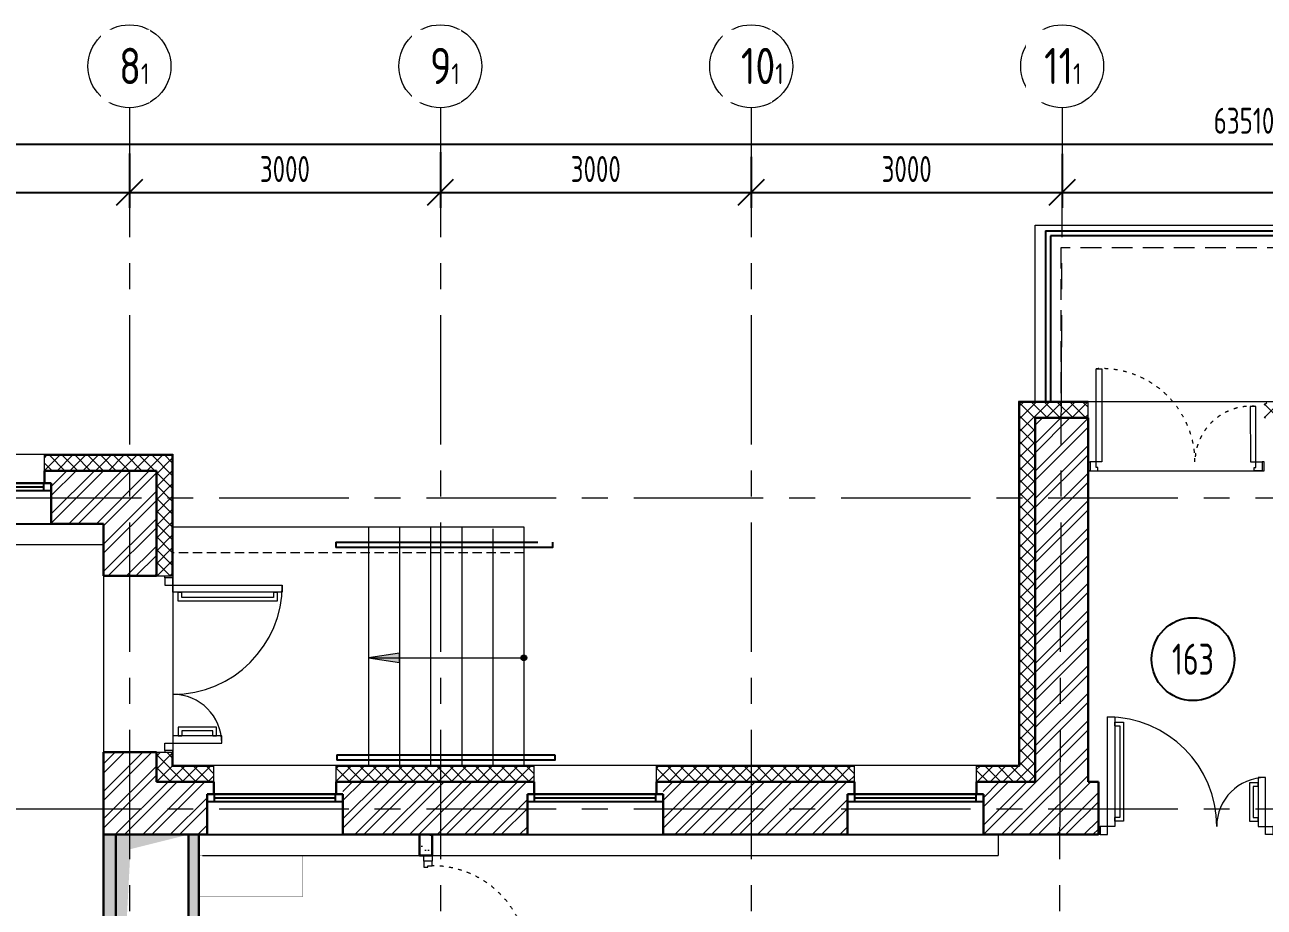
# Model space of a CAD drawing. Header units: millimetres. Extents: x -13407 to 8063098, y -2635 to 109271.
# Drawn here: x 13560 to 25520, y 71445 to 79957 of the extents above; entities that cross this region are included whole.
import ezdxf
from ezdxf.enums import TextEntityAlignment as Align

# ---------------------------------------------------------------- set-up
doc = ezdxf.new("R2010")
doc.units = ezdxf.units.MM
for name, pattern in [('ACAD_ISO03W100', [30, 12, -18]), ('ADSK_Скрыто', [6, 3, -3]), ('ADSK_Штрих_ш3 п1_5', [4.5, 3, -1.5]), ('ADSK_Штриховая_ш2 п1', [3, 2, -1]), ('CENTER', [2, 1.25, -0.25, 0.25, -0.25])]:
    doc.linetypes.add(name, pattern=pattern)
doc.layers.get('Defpoints').update_dxf_attribs({"color": 6})
for name, color, linetype, lineweight in [('АР_Двери', 5, 'Continuous', 18), ('АР_Лестницы', 250, 'Continuous', 15), ('АР_Лестницы ограждение', 94, 'Continuous', 25), ('АР_Маркер экспликации', 239, 'Continuous', 13), ('АР_Навесной фасад', 5, 'Continuous', 5), ('АР_Номер помещения', 1, 'Continuous', 25), ('АР_Оси', 193, 'Continuous', 9), ('АР_Оси размеры', 164, 'Continuous', 9), ('АР_Перегородки газоблок', 165, 'Continuous', 30), ('АР_Перегородки газоблок_Штрих', 165, 'Continuous', 5), ('АР_Подоконники', 163, 'Continuous', 9), ('АР_Помещения_площадь', 19, 'Continuous', 9), ('АР_Сущ Несущая стена', 202, 'Continuous', 30), ('АР_тонкая линия', 250, 'Continuous', 0), ('АР_Утеплитель', 250, 'Continuous', 9), ('АР_Штриховка кирпич', 250, 'Continuous', 9), ('Спринклеры', 7, 'Continuous', 18), ('ТХ_мебель передв', 250, 'Continuous', 13)]:
    doc.layers.add(name, color=color, linetype=linetype, lineweight=lineweight)
doc.layers.add('АР_новое окно', color=160, linetype='Continuous')
doc.layers.get('АР_Маркер экспликации').off()
doc.styles.add('ISOCPEUR', font='isocpeur.ttf', dxfattribs={"width": 0.7})
doc.styles.get("Standard").update_dxf_attribs({"font": 'arial.ttf'})
doc.styles.add('ГОСТ 2.304', font='isocpeur.ttf', dxfattribs={"width": 0.7})
doc.dimstyles.new('СПДС', dxfattribs={"dimscale": 100, "dimtxt": 2.5, "dimasz": 2.5, "dimexe": 1.5, "dimexo": 0, "dimgap": 1, "dimtad": 1, "dimdec": 0, "dimrnd": 1, "dimtxsty": 'ГОСТ 2.304', "dimblk": 'OBLIQUE', "dimcen": 2.5, "dimdle": 1.5, "dimadec": 0, "dimazin": 2, "dimtfac": 0.75, "dimtdec": 0, "dimtmove": 1, "dimatfit": 3, "dimfxl": 1, "dimtolj": 1, "dimarcsym": 1})
pattern_1 = [(50, (211803.85, -55205.68), (215.17805, -18.82564), [22.5, -247.5]), (355, (211803.85, -55205.68), (-41.6254, 225.65764), [18, -198]), (100.45144, (211821.79, -55207.25), (173.55265, 206.832), [19.12206, -210.34263]), (46.1842, (211803.85, -55145.68), (320.1724, -49.65578), [33.75, -371.25]), (96.63564, (211830.53, -55149.82), (280.3986, 292.2356), [28.6831, -315.51413]), (351.18416, (211803.85, -55145.68), (280.3986, 292.2356), [27, -297]), (21, (211833.85, -55160.68), (179.07212, -120.78567), [22.5, -247.5]), (326, (211833.85, -55160.68), (72.9946, 217.54501), [18, -198]), (71.45144, (211848.78, -55170.75), (252.06671, 96.75935), [19.12206, -210.34263]), (37.5, (211803.85, -55205.68), (3.647957, 99.868156), [0, -195.6, 0, -201, 0, -198.75]), (7.5, (211803.85, -55205.68), (78.92086, 118.323514), [0, -114.6, 0, -191.1, 0, -75.75]), (327.5, (211736.95, -55205.68), (160.14673, -6.766462), [0, -75, 0, -234, 0, -310.5]), (317.5, (211706.95, -55205.68), (174.95585, 30.031495), [0, -97.5, 0, -155.4, 0, -220.5])]
pattern_2 = [(45, (-983959.71, 109221.18), (-132.58252, 132.58252), []), (45, (-983871.32, 109221.18), (-132.58252, 132.58252), [])]

# ---------------------------------------------------------------- blocks, each defined once
blk = doc.blocks.new('_Oblique')
at = {"color": 253, "linetype": 'ByBlock', "lineweight": -2}
blk.add_line((-0.5, -0.5), (0.5, 0.5), dxfattribs=at)
blk = doc.blocks.new('*D482')
at = {"layer": 'Defpoints', "color": 0, "ltscale": 100, "transparency": 16777216}
for p in [(11570, 78723), (14570, 78717), (14570, 78341)]:
    blk.add_point(p, dxfattribs=at)
at = {"layer": 'АР_Оси размеры', "color": 253, "lineweight": -2, "ltscale": 100, "transparency": 16777216}
for p, q in [((11570, 78723), (11570, 78191)), ((14570, 78717), (14570, 78191)), ((11420, 78341), (14720, 78341))]:
    blk.add_line(p, q, dxfattribs=at)
at = {"layer": 'АР_Оси размеры', "color": 253, "lineweight": -2, "ltscale": 100, "transparency": 16777216, "xscale": 250, "yscale": 250, "zscale": 250, "rotation": 180}
blk.add_blockref('_Oblique', (11570, 78341), dxfattribs=at)
at = {"layer": 'АР_Оси размеры', "color": 253, "lineweight": -2, "ltscale": 100, "transparency": 16777216, "xscale": 250, "yscale": 250, "zscale": 250}
blk.add_blockref('_Oblique', (14570, 78341), dxfattribs=at)
at = {"layer": 'АР_Оси размеры', "color": 253, "ltscale": 100, "transparency": 16777216, "insert": (13070, 78566), "char_height": 250, "attachment_point": 5, "style": 'ГОСТ 2.304'}
blk.add_mtext('\\A1;3000', dxfattribs=at)
blk = doc.blocks.new('*D483')
at = {"layer": 'Defpoints', "color": 0, "ltscale": 100, "transparency": 16777216}
for p in [(14570, 78717), (17570, 78729), (17570, 78341)]:
    blk.add_point(p, dxfattribs=at)
at = {"layer": 'АР_Оси размеры', "color": 253, "lineweight": -2, "ltscale": 100, "transparency": 16777216}
for p, q in [((14570, 78717), (14570, 78191)), ((17570, 78729), (17570, 78191)), ((14420, 78341), (17720, 78341))]:
    blk.add_line(p, q, dxfattribs=at)
at = {"layer": 'АР_Оси размеры', "color": 253, "lineweight": -2, "ltscale": 100, "transparency": 16777216, "xscale": 250, "yscale": 250, "zscale": 250, "rotation": 180}
blk.add_blockref('_Oblique', (14570, 78341), dxfattribs=at)
at = {"layer": 'АР_Оси размеры', "color": 253, "lineweight": -2, "ltscale": 100, "transparency": 16777216, "xscale": 250, "yscale": 250, "zscale": 250}
blk.add_blockref('_Oblique', (17570, 78341), dxfattribs=at)
at = {"layer": 'АР_Оси размеры', "color": 253, "ltscale": 100, "transparency": 16777216, "insert": (16070, 78566), "char_height": 250, "attachment_point": 5, "style": 'ГОСТ 2.304'}
blk.add_mtext('\\A1;3000', dxfattribs=at)
blk = doc.blocks.new('*D484')
at = {"layer": 'Defpoints', "color": 0, "ltscale": 100, "transparency": 16777216}
for p in [(17570, 78729), (20570, 78683), (20570, 78341)]:
    blk.add_point(p, dxfattribs=at)
at = {"layer": 'АР_Оси размеры', "color": 253, "lineweight": -2, "ltscale": 100, "transparency": 16777216}
for p, q in [((17570, 78729), (17570, 78191)), ((20570, 78683), (20570, 78191)), ((17420, 78341), (20720, 78341))]:
    blk.add_line(p, q, dxfattribs=at)
at = {"layer": 'АР_Оси размеры', "color": 253, "lineweight": -2, "ltscale": 100, "transparency": 16777216, "xscale": 250, "yscale": 250, "zscale": 250, "rotation": 180}
blk.add_blockref('_Oblique', (17570, 78341), dxfattribs=at)
at = {"layer": 'АР_Оси размеры', "color": 253, "lineweight": -2, "ltscale": 100, "transparency": 16777216, "xscale": 250, "yscale": 250, "zscale": 250}
blk.add_blockref('_Oblique', (20570, 78341), dxfattribs=at)
at = {"layer": 'АР_Оси размеры', "color": 253, "ltscale": 100, "transparency": 16777216, "insert": (19070, 78566), "char_height": 250, "attachment_point": 5, "style": 'ГОСТ 2.304'}
blk.add_mtext('\\A1;3000', dxfattribs=at)
blk = doc.blocks.new('*D485')
at = {"layer": 'Defpoints', "color": 0, "ltscale": 100, "transparency": 16777216}
for p in [(20570, 78683), (23570, 78683), (23570, 78341)]:
    blk.add_point(p, dxfattribs=at)
at = {"layer": 'АР_Оси размеры', "color": 253, "lineweight": -2, "ltscale": 100, "transparency": 16777216}
for p, q in [((20570, 78683), (20570, 78191)), ((23570, 78683), (23570, 78191)), ((20420, 78341), (23720, 78341))]:
    blk.add_line(p, q, dxfattribs=at)
at = {"layer": 'АР_Оси размеры', "color": 253, "lineweight": -2, "ltscale": 100, "transparency": 16777216, "xscale": 250, "yscale": 250, "zscale": 250, "rotation": 180}
blk.add_blockref('_Oblique', (20570, 78341), dxfattribs=at)
at = {"layer": 'АР_Оси размеры', "color": 253, "lineweight": -2, "ltscale": 100, "transparency": 16777216, "xscale": 250, "yscale": 250, "zscale": 250}
blk.add_blockref('_Oblique', (23570, 78341), dxfattribs=at)
at = {"layer": 'АР_Оси размеры', "color": 253, "ltscale": 100, "transparency": 16777216, "insert": (22070, 78566), "char_height": 250, "attachment_point": 5, "style": 'ГОСТ 2.304'}
blk.add_mtext('\\A1;3000', dxfattribs=at)
blk = doc.blocks.new('*D486')
at = {"layer": 'Defpoints', "color": 0, "ltscale": 100, "transparency": 16777216}
for p in [(29570, 78833), (23570, 78714), (29570, 78341)]:
    blk.add_point(p, dxfattribs=at)
at = {"layer": 'АР_Оси размеры', "color": 253, "lineweight": -2, "ltscale": 100, "transparency": 16777216}
for p, q in [((29570, 78833), (29570, 78191)), ((23570, 78714), (23570, 78191)), ((23420, 78341), (29720, 78341))]:
    blk.add_line(p, q, dxfattribs=at)
at = {"layer": 'АР_Оси размеры', "color": 253, "lineweight": -2, "ltscale": 100, "transparency": 16777216, "xscale": 250, "yscale": 250, "zscale": 250, "rotation": 180}
blk.add_blockref('_Oblique', (23570, 78341), dxfattribs=at)
at = {"layer": 'АР_Оси размеры', "color": 253, "lineweight": -2, "ltscale": 100, "transparency": 16777216, "xscale": 250, "yscale": 250, "zscale": 250}
blk.add_blockref('_Oblique', (29570, 78341), dxfattribs=at)
at = {"layer": 'АР_Оси размеры', "color": 253, "ltscale": 100, "transparency": 16777216, "insert": (26570, 78566), "char_height": 250, "attachment_point": 5, "style": 'ГОСТ 2.304'}
blk.add_mtext('\\A1;6000', dxfattribs=at)
blk = doc.blocks.new('*U298')
at = {"color": 253}
for points in [[(0, 0), (0, -80), (55, -80), (55, 0), (0, 0)], [(55, -80), (55, 0), (115, 0), (115, -40), (100, -40), (100, -80), (55, -80)], [(1075, -80), (1075, 0), (1015, 0), (1015, -40), (1030, -40), (1030, -80), (1075, -80)], [(1130, 0), (1130, -80), (1075, -80), (1075, 0), (1130, 0)]]:
    blk.add_lwpolyline(points, dxfattribs=at)
blk.add_lwpolyline([(100, -80), (100, -1010), (140, -1010), (140, -80)], close=True, dxfattribs=at)
at = {"color": 253, "linetype": 'ACAD_ISO03W100', "ltscale": 3}
blk.add_arc((100, -80), 930, 270, 0, dxfattribs=at)
blk = doc.blocks.new('*U349')
h = blk.add_hatch(color=253)
h.dxf.hatch_style = 1
edge = h.paths.add_edge_path()
edge.add_arc((0, 0), 27.6, 359.64, 719.64)
h = blk.add_hatch(color=253)
h.dxf.hatch_style = 1
h.paths.add_polyline_path([(1200, -44), (1200, 44), (1500, 0)])
at = {"color": 253}
blk.add_line((1500, 0), (0, 0), dxfattribs=at)
blk.add_lwpolyline([(1200, 44), (1200, -44), (1500, 0), (1200, 44)], dxfattribs=at)
blk.add_circle((0, 0), 27.6, dxfattribs=at)
blk = doc.blocks.new('*U386')
at = {"layer": 'АР_новое окно', "color": 253, "lineweight": 20}
for p, q in [((0, 1310), (-70, 1310)), ((0, 0), (-70, 0))]:
    blk.add_line(p, q, dxfattribs=at)
at = {"layer": 'АР_новое окно', "color": 253}
for p, q in [((-70, 1310), (-70, 0)), ((-70, 0), (-70, 1310)), ((0, 1240), (-70, 1240)), ((-35, 1240), (-35, 70)), ((0, 1310), (0, 0)), ((0, 70), (-70, 70))]:
    blk.add_line(p, q, dxfattribs=at)
blk = doc.blocks.new('*U387')
at = {"layer": 'АР_новое окно', "color": 253, "lineweight": 20}
for p, q in [((0, 1310), (-70, 1310)), ((0, 0), (-70, 0))]:
    blk.add_line(p, q, dxfattribs=at)
at = {"layer": 'АР_новое окно', "color": 253}
for p, q in [((-70, 1310), (-70, 0)), ((-70, 0), (-70, 1310)), ((0, 1240), (-70, 1240)), ((-35, 1240), (-35, 70)), ((0, 1310), (0, 0)), ((0, 70), (-70, 70))]:
    blk.add_line(p, q, dxfattribs=at)
blk = doc.blocks.new('*U388')
at = {"layer": 'АР_новое окно', "color": 253, "lineweight": 20}
for p, q in [((0, 1310), (-70, 1310)), ((0, 0), (-70, 0))]:
    blk.add_line(p, q, dxfattribs=at)
at = {"layer": 'АР_новое окно', "color": 253}
for p, q in [((-70, 1310), (-70, 0)), ((-70, 0), (-70, 1310)), ((0, 1240), (-70, 1240)), ((-35, 1240), (-35, 70)), ((0, 1310), (0, 0)), ((0, 70), (-70, 70))]:
    blk.add_line(p, q, dxfattribs=at)
blk = doc.blocks.new('*U389')
at = {"layer": 'АР_новое окно', "color": 253, "lineweight": 20}
for p, q in [((0, 1310), (-70, 1310)), ((0, 0), (-70, 0))]:
    blk.add_line(p, q, dxfattribs=at)
at = {"layer": 'АР_новое окно', "color": 253}
for p, q in [((-70, 1310), (-70, 0)), ((-70, 0), (-70, 1310)), ((0, 1240), (-70, 1240)), ((-35, 1240), (-35, 70)), ((0, 1310), (0, 0)), ((0, 70), (-70, 70))]:
    blk.add_line(p, q, dxfattribs=at)
blk = doc.blocks.new('*D502')
at = {"layer": 'Defpoints', "color": 0, "ltscale": 100, "transparency": 16777216}
for p in [(-6430, 78807), (57080, 78807), (57080, 78807)]:
    blk.add_point(p, dxfattribs=at)
at = {"layer": 'АР_Оси размеры', "color": 253, "lineweight": -2, "ltscale": 100, "transparency": 16777216}
for p, q in [((-6430, 78807), (-6430, 78957)), ((57080, 78807), (57080, 78957)), ((-6580, 78807), (57230, 78807))]:
    blk.add_line(p, q, dxfattribs=at)
at = {"layer": 'АР_Оси размеры', "color": 253, "lineweight": -2, "ltscale": 100, "transparency": 16777216, "xscale": 250, "yscale": 250, "zscale": 250, "rotation": 180}
blk.add_blockref('_Oblique', (-6430, 78807), dxfattribs=at)
at = {"layer": 'АР_Оси размеры', "color": 253, "lineweight": -2, "ltscale": 100, "transparency": 16777216, "xscale": 250, "yscale": 250, "zscale": 250}
blk.add_blockref('_Oblique', (57080, 78807), dxfattribs=at)
at = {"layer": 'АР_Оси размеры', "color": 253, "ltscale": 100, "transparency": 16777216, "insert": (25325, 79032), "char_height": 250, "attachment_point": 5, "style": 'ГОСТ 2.304'}
blk.add_mtext('\\A1;63510', dxfattribs=at)
blk = doc.blocks.new('*U527')
at = {"layer": 'Defpoints', "color": 253}
blk.add_line((5966, -4131), (5544, -4131), dxfattribs=at)
at = {"layer": 'АР_Номер помещения', "color": 253}
blk.add_circle((120, -3061), 400, dxfattribs=at)
at = {"layer": 'Defpoints', "color": 253, "style": 'ISOCPEUR', "width": 0.7, "flags": 1}
blk.add_attdef('КАТЕГОРИЯ', (-499, -2092), '', height=250, dxfattribs=at)
at = {"layer": 'Defpoints', "color": 253, "style": 'ISOCPEUR', "width": 0.7}
blk.add_attdef('ПЛОЩАДЬ_ПОМЕЩЕНИЯ', text='', height=200, dxfattribs=at).set_placement((5971, -3885), align=Align.MIDDLE_RIGHT)
at = {"layer": 'АР_Номер помещения', "color": 253, "style": 'ISOCPEUR', "width": 0.7}
blk.add_attdef('НОМЕР_ПОМЕЩЕНИЯ', text='', height=300, dxfattribs=at).set_placement((120, -3061), align=Align.MIDDLE_CENTER)
at = {"layer": 'АР_Помещения_площадь', "color": 253, "lineweight": 30, "width": 0.7, "flags": 104}
blk.add_attdef('ИМЯ_ПОМЕЩЕНИЯ', text='', height=100, dxfattribs=at).set_placement((158, 1217), align=Align.MIDDLE_CENTER)
blk = doc.blocks.new('1700-2')
at = {"color": 253}
for points in [[(80, 1600), (0, 1600), (0, 1583), (80, 1583), (80, 1600)], [(0, 1583), (80, 1583), (80, 1513), (50, 1513), (50, 1513), (0, 1513), (0, 1583)], [(-386, 1443), (-421, 1443), (-421, 1358), (-50, 1358), (-50, 1443), (-85, 1443)], [(-386, 1443), (-386, 1393), (-85, 1393), (-85, 1443)], [(-970, 57), (-1005, 57), (-1005, 142), (-50, 142), (-50, 57), (-85, 57)], [(-970, 57), (-970, 107), (-85, 107), (-85, 57)], [(0, -83), (80, -83), (80, -13), (50, -13), (50, -13), (0, -13), (0, -83)], [(80, -100), (0, -100), (0, -83), (80, -83), (80, -100)]]:
    blk.add_lwpolyline(points, dxfattribs=at)
for points in [[(-471, 1443), (0, 1443), (0, 1513), (-471, 1513)], [(0, -13), (-1055, -13), (-1055, 57), (0, 57)]]:
    blk.add_lwpolyline(points, close=True, dxfattribs=at)
for centre, radius, start, end in [((0, 1513), 471, 180, 270), ((0, -13), 1055, 90, 180)]:
    blk.add_arc(centre, radius, start, end, dxfattribs=at)
blk = doc.blocks.new('Дверь 1700')
at = {"color": 253}
for points in [[(80, 85), (80, 985), (133, 985), (133, 85)], [(1565, 620), (1567, 85), (1620, 85), (1620, 620)]]:
    blk.add_lwpolyline(points, close=True, dxfattribs=at)
at = {"color": 253, "ltscale": 100}
blk.add_lwpolyline([(1620, 85), (1620, 620)], dxfattribs=at)
at = {"color": 253}
for points in [[(0, 0), (0, 85), (21, 85), (21, 0), (0, 0)], [(21, 85), (21, 0), (96, 0), (96, 32), (80, 32), (80, 85), (21, 85)], [(1679, 85), (1679, 0), (1604, 0), (1604, 32), (1620, 32), (1620, 85), (1679, 85)], [(1700, 0), (1700, 85), (1679, 85), (1679, 0), (1700, 0)]]:
    blk.add_lwpolyline(points, dxfattribs=at)
at = {"color": 253, "linetype": 'ACAD_ISO03W100', "ltscale": 3}
for centre, radius, start, end in [((130, 84), 902, 0.0681, 93.207), ((1571, 84), 539, 84.7636, 179.866)]:
    blk.add_arc(centre, radius, start, end, dxfattribs=at)
blk = doc.blocks.new('У134')
at = {"color": 253, "ltscale": 0.1, "const_width": 2}
blk.add_lwpolyline([(165062, -97247), (166062, -97247), (166062, -97647), (165062, -97647)], close=True, dxfattribs=at)

msp = doc.modelspace()

# ---------------------------------------------------------------- hatches: boundary and pattern name
at = {"layer": 'АР_Перегородки газоблок_Штрих', "ltscale": 100}
h = msp.add_hatch(dxfattribs=at)
h.set_pattern_fill('AR-CONC', color=253, scale=30)
h.set_pattern_definition(pattern_1)
h.paths.add_polyline_path([(14569.9, 69342.7), (14439.9, 69342.7), (14439.9, 69395), (14319.9, 69395), (14319.9, 65893.5, 0.0952513), (14439.9, 65937.6), (14439.9, 66814.6), (14439.9, 66814.6), (14569.9, 66814.6), (14569.9, 66934.6), (14439.7, 66934.6), (14439.7, 66935), (14439.7, 68435), (14569.9, 68435), (14569.9, 68555), (14439.9, 68555), (14439.9, 69222.7), (14569.9, 69222.7)])
h.paths.add_polyline_path([(15239.9, 69395), (15139.9, 69395), (15139.9, 69342.7), (14569.9, 69342.7), (14569.9, 69222.7), (15139.9, 69222.7), (15139.9, 68555), (14569.9, 68555), (14569.9, 68435), (15039.7, 68435), (15139.9, 68435), (15140, 66934.6), (15240, 66934.6)])
h.paths.add_polyline_path([(15239.9, 72145), (15139.9, 72145), (15139.9, 69395), (15239.9, 69395)])
h.paths.add_polyline_path([(14439.9, 72145), (14319.9, 72145), (14319.9, 69395), (14439.9, 69395)])
h = msp.add_hatch(dxfattribs=at)
h.set_pattern_fill('AR-CONC', color=253, scale=30)
h.set_pattern_definition(pattern_1)
h.paths.add_polyline_path([(17489.9, 72145), (17369.9, 72145), (17369.9, 71945.1), (17489.9, 71945.1)])
at = {"layer": 'АР_Утеплитель', "ltscale": 100}
h = msp.add_hatch(dxfattribs=at)
h.set_pattern_fill('ANSI37', color=253, scale=700)
h.set_pattern_definition([(45, (-947100.03, 112057.145), (-61.871843, 61.871843), []), (135, (-947100.03, 112057.145), (-61.871843, -61.871843), [])])
h.paths.add_polyline_path([(23819.9, 76165), (23819.9, 76315), (23159.9, 76315), (23159.9, 72805), (22744.9, 72805), (22744.9, 72655), (23309.9, 72655), (23309.9, 76165)])
h.paths.add_polyline_path([(25519.9, 76315), (25519.9, 76165), (29059.9, 76165), (29059.9, 76315)])
h = msp.add_hatch(dxfattribs=at)
h.set_pattern_fill('ANSI37', color=253, scale=700)
h.set_pattern_definition([(45, (-962985.03, 108547.145), (-61.871843, 61.871843), []), (135, (-962985.03, 108547.145), (-61.871843, -61.871843), [])])
h.paths.add_polyline_path([(14979.9, 72940.2), (14829.9, 72940.2), (14829.9, 72655), (15384.9, 72655), (15384.9, 72805), (14979.9, 72805)])
h.paths.add_polyline_path([(14829.9, 74640.2), (14979.9, 74640.2), (14979.9, 75805), (13749.9, 75805), (13749.9, 75655), (14829.9, 75655)])
h = msp.add_hatch(dxfattribs=at)
h.set_pattern_fill('ANSI37', color=253, scale=700)
h.set_pattern_definition([(45, (-959895.03, 108547.145), (-61.871843, 61.871843), []), (135, (-959895.03, 108547.145), (-61.871843, -61.871843), [])])
h.paths.add_polyline_path([(18474.9, 72655), (16564.9, 72655), (16564.9, 72805), (18474.9, 72805)])
h = msp.add_hatch(dxfattribs=at)
h.set_pattern_fill('ANSI37', color=253, scale=700)
h.set_pattern_definition([(45, (-956805.03, 108547.145), (-61.871843, 61.871843), []), (135, (-956805.03, 108547.145), (-61.871843, -61.871843), [])])
h.paths.add_polyline_path([(21564.9, 72655), (19654.9, 72655), (19654.9, 72805), (21564.9, 72805)])
at = {"layer": 'АР_Штриховка кирпич', "ltscale": 100}
h = msp.add_hatch(dxfattribs=at)
h.set_pattern_fill('ANSI32', color=253, scale=500)
h.set_pattern_definition([(45, (-951809.71, 109221.18), (-132.58252, 132.58252), []), (45, (-951721.32, 109221.18), (-132.58252, 132.58252), [])])
h.paths.add_polyline_path([(23819.9, 76165), (23309.9, 76165), (23309.9, 72655), (22809.9, 72655), (22809.9, 72145), (23919.9, 72145), (23919.9, 72655), (23819.9, 72655), (23819.9, 75655)])
h = msp.add_hatch(dxfattribs=at)
h.set_pattern_fill('ANSI32', color=253, scale=500)
h.set_pattern_definition(pattern_2)
h.paths.add_polyline_path([(14829.9, 75655), (14829.9, 75133.9), (14829.9, 74640.2), (14319.9, 74640.2), (14319.9, 75145), (13814.9, 75145), (13814.9, 75655)])
h = msp.add_hatch(dxfattribs=at)
h.set_pattern_fill('ANSI32', color=253, scale=500)
h.set_pattern_definition(pattern_2)
h.paths.add_polyline_path([(15319.9, 72655), (14829.9, 72655), (14829.9, 72940.2), (14319.9, 72940.2), (14319.9, 72145), (15319.9, 72145)])
h = msp.add_hatch(dxfattribs=at)
h.set_pattern_fill('ANSI32', color=253, scale=500)
h.set_pattern_definition([(45, (-981649.71, 109221.18), (-132.58252, 132.58252), []), (45, (-981561.32, 109221.18), (-132.58252, 132.58252), [])])
h.paths.add_polyline_path([(18409.9, 72655), (16629.9, 72655), (16629.9, 72145), (18409.9, 72145)])
h = msp.add_hatch(dxfattribs=at)
h.set_pattern_fill('ANSI32', color=253, scale=500)
h.set_pattern_definition([(45, (-978559.71, 109221.18), (-132.58252, 132.58252), []), (45, (-978471.32, 109221.18), (-132.58252, 132.58252), [])])
h.paths.add_polyline_path([(21499.9, 72655), (19719.9, 72655), (19719.9, 72145), (21499.9, 72145)])
at = {"layer": 'Спринклеры', "linetype": 'ADSK_Скрыто', "lineweight": 9}
msp.add_hatch(color=253, dxfattribs=at).paths.add_polyline_path([(14439.9, 69345), (14579.9, 72005), (15139.9, 72145), (14439.9, 72145), (14439.9, 70805.9)])

# ---------------------------------------------------------------- linework, layer by layer
at = {"layer": 'АР_Лестницы', "color": 253, "ltscale": 100}
for p, q in [((16875.9, 75115), (16875.9, 72815)), ((17175.9, 75115, 0), (17175.9, 72815)), ((17475.9, 75115, 0), (17475.9, 72815)), ((17775.9, 75115, 0), (17775.9, 72815)), ((18075.9, 75094.6, 0), (18075.9, 72815)), ((18375.9, 74865, 0), (18375.9, 72815, 0))]:
    msp.add_line(p, q, dxfattribs=at)
msp.add_lwpolyline([(23309.9, 76325), (23309.9, 78025), (27848.7, 78025), (27848.7, 77805)], dxfattribs=at)
at = {"layer": 'АР_Лестницы', "color": 253, "ltscale": 100, "elevation": 0}
msp.add_lwpolyline([(14989.9, 75115), (18375.5, 75115)], dxfattribs=at)
at = {"layer": 'АР_Лестницы', "color": 253, "linetype": 'ADSK_Штрих_ш3 п1_5', "ltscale": 30, "elevation": 0}
msp.add_lwpolyline([(18375.5, 74865), (14989.9, 74865)], dxfattribs=at)
at = {"layer": 'АР_Лестницы ограждение', "color": 253, "ltscale": 100}
for p, q in [((16561.5, 74965.1), (16561.5, 74915.1)), ((16572.6, 72915), (16572.6, 72865))]:
    msp.add_line(p, q, dxfattribs=at)
for points in [[(23409.3, 77970.8), (27897.2, 77970.8), (27897.2, 77920.8), (23459.3, 77920.8)], [(23409.3, 77970.8), (23409.3, 76325)], [(23459.3, 77920.8), (23459.3, 76325)], [(18650.9, 74965.1), (18650.9, 74915.1), (16561.5, 74915.1)], [(16561.5, 74965.1), (18510.7, 74965.1)], [(18675.8, 72915), (18675.8, 72865), (16572.6, 72865)], [(16572.6, 72915), (18675.8, 72915)]]:
    msp.add_lwpolyline(points, dxfattribs=at)
at = {"layer": 'АР_Навесной фасад', "color": 253, "ltscale": 100}
for p, q in [((23149.9, 76325), (23149.9, 72815)), ((23159.9, 76315), (23159.9, 72805)), ((11039.2, 75815), (14989.9, 75815)), ((13749.9, 75805), (14979.9, 75805)), ((14979.9, 75805), (14979.9, 74640.2)), ((14989.9, 75815), (14989.9, 74640.2)), ((14979.9, 72940.2), (14979.9, 72805)), ((14989.9, 72940.2), (14989.9, 72815)), ((14979.9, 72805), (15384.9, 72805)), ((14989.9, 72815), (23149.9, 72815)), ((16564.9, 72805), (18474.9, 72805)), ((19654.9, 72805), (21564.9, 72805)), ((22744.9, 72805), (23159.9, 72805))]:
    msp.add_line(p, q, dxfattribs=at)
for points in [[(23819.9, 76325), (23149.9, 76325)], [(23819.9, 76315), (23159.9, 76315)], [(23819.9, 76165), (23819.9, 76325)], [(13749.9, 75655), (13749.9, 75815)], [(14829.9, 74640.2), (14989.9, 74640.2)], [(14829.9, 72940.2), (14989.9, 72940.2)], [(15384.9, 72655), (15384.9, 72815)], [(16564.9, 72655), (16564.9, 72815)], [(18474.9, 72655), (18474.9, 72815)], [(19654.9, 72655), (19654.9, 72815)], [(21564.9, 72655), (21564.9, 72815)], [(22744.9, 72655), (22744.9, 72815)]]:
    msp.add_lwpolyline(points, dxfattribs=at)
at = {"layer": 'АР_новое окно', "color": 253}
for p, q in [((12504.9, 75145), (13814.9, 75145)), ((15319.9, 72145), (16629.9, 72145)), ((18409.9, 72145), (19719.9, 72145)), ((21499.9, 72145), (22809.9, 72145))]:
    msp.add_line(p, q, dxfattribs=at)
at = {"layer": 'АР_Оси', "color": 253, "linetype": 'CENTER', "ltscale": 1000}
for p, q in [((14569.9, 79157.5), (14569.9, 23425.1)), ((17569.9, 79157.5), (17569.9, 23425.1)), ((20569.9, 79157.5), (20569.9, 23425.1)), ((23569.9, 79157.5), (23379.9, 23425.1)), ((-12563.8, 75395), (70614.6, 75395)), ((-12563.8, 72395), (70614.6, 72395))]:
    msp.add_line(p, q, dxfattribs=at)
at = {"layer": 'АР_Оси', "color": 253, "ltscale": 0.5}
for centre in [(14569.9, 79557.5), (17569.9, 79557.5), (20569.9, 79557.5), (23569.9, 79557.5)]:
    msp.add_circle(centre, 400, dxfattribs=at)
at = {"layer": 'АР_Перегородки газоблок', "color": 253, "ltscale": 100}
for points in [[(14319.9, 63315), (14319.9, 72145)], [(14439.9, 72145), (14439.9, 71246.4)], [(14439.9, 72145), (14439.9, 69342.7)], [(15139.9, 69342.7), (15139.9, 72145)], [(15240, 66934.6), (15239.9, 72145)], [(17369.9, 72145), (17369.9, 71945.1)], [(17489.9, 72145), (17489.9, 71945.1)], [(17489.9, 71945.1), (17369.9, 71945.1)]]:
    msp.add_lwpolyline(points, dxfattribs=at)
at = {"layer": 'АР_Подоконники', "color": 253, "ltscale": 100}
for p, q in [((5819.9, 74945), (14319.9, 74945)), ((22951.8, 72145), (22951.8, 71945)), ((15274.9, 71945), (22951.8, 71945))]:
    msp.add_line(p, q, dxfattribs=at)
at = {"layer": 'АР_Сущ Несущая стена', "color": 253, "ltscale": 100}
for p, q in [((23309.9, 76165), (23819.9, 76165)), ((23309.9, 76165), (23309.9, 72655)), ((23819.9, 76165), (23819.9, 75655)), ((13749.9, 75655), (14829.9, 75655)), ((13749.9, 75536.1), (13749.9, 75655)), ((14829.9, 75655), (14829.9, 74640.2)), ((23819.9, 75655), (23819.9, 72655)), ((13749.9, 75536.1), (13814.9, 75536.1)), ((13814.9, 75536.1), (13814.9, 75145)), ((13814.9, 75145), (14319.9, 75145)), ((14319.9, 75145), (14319.9, 74640.2)), ((14319.9, 74640.2), (14829.9, 74640.2)), ((14319.9, 72940.2), (14319.9, 72145)), ((14319.9, 72940.2), (14829.9, 72940.2)), ((14829.9, 72940.2), (14829.9, 72655)), ((14829.9, 72655), (15384.9, 72655)), ((15384.9, 72536.1), (15384.9, 72655)), ((16564.9, 72655), (18474.9, 72655)), ((16564.9, 72536.1), (16564.9, 72655)), ((18474.9, 72536.1), (18474.9, 72655)), ((19654.9, 72655), (21564.9, 72655)), ((19654.9, 72536.1), (19654.9, 72655)), ((21564.9, 72536.1), (21564.9, 72655)), ((22744.9, 72655), (23309.9, 72655)), ((22744.9, 72536.1), (22744.9, 72655)), ((23819.9, 72655), (23919.9, 72655)), ((23919.9, 72655), (23919.9, 72145)), ((15319.9, 72536.1), (15319.9, 72145)), ((15319.9, 72536.1), (15384.9, 72536.1)), ((16564.9, 72536.1), (16629.9, 72536.1)), ((16629.9, 72536.1), (16629.9, 72145)), ((18409.9, 72536.1), (18409.9, 72145)), ((18409.9, 72536.1), (18474.9, 72536.1)), ((19654.9, 72536.1), (19719.9, 72536.1)), ((19719.9, 72536.1), (19719.9, 72145)), ((21499.9, 72536.1), (21499.9, 72145)), ((21499.9, 72536.1), (21564.9, 72536.1)), ((22744.9, 72536.1), (22809.9, 72536.1)), ((22809.9, 72536.1), (22809.9, 72145)), ((14319.9, 72145), (15319.9, 72145)), ((16629.9, 72145), (18409.9, 72145)), ((19719.9, 72145), (21499.9, 72145)), ((22809.9, 72145), (23919.9, 72145))]:
    msp.add_line(p, q, dxfattribs=at)
at = {"layer": 'АР_тонкая линия', "color": 253, "linetype": 'ADSK_Штриховая_ш2 п1', "ltscale": 100}
msp.add_lwpolyline([(27848.7, 77805), (23558.7, 77805), (23558.7, 76325)], dxfattribs=at)
at = {"layer": 'АР_тонкая линия', "color": 253, "ltscale": 100}
for points in [[(23819.9, 76325), (25619.9, 76325)], [(23819.9, 76325), (25519.9, 76325)], [(23819.9, 75655), (25519.9, 75655)], [(14319.9, 74640.2), (14319.9, 72940.2)], [(14989.9, 74640.2), (14989.9, 72940.2)]]:
    msp.add_lwpolyline(points, dxfattribs=at)
at = {"layer": 'АР_Штриховка кирпич', "color": 253, "ltscale": 100, "elevation": 0}
msp.add_lwpolyline([(18375.5, 75115), (18375.5, 74865)], dxfattribs=at)

# ---------------------------------------------------------------- block references
at = {"layer": 'АР_Двери', "color": 253}
msp.add_blockref('Дверь 1700', (23819.9, 75655), dxfattribs=at)
at = {"layer": 'АР_Двери', "color": 253, "lineweight": 30, "ltscale": 100}
for p, rotation in [((14989.9, 74540.2), 180), ((24019.9, 72225), 270)]:
    msp.add_blockref('1700-2', p, dxfattribs=dict(at, rotation=rotation))
at = {"layer": 'АР_Двери', "color": 253, "rotation": 90.00000000000001}
msp.add_blockref('*U298', (17409.9, 70815.1), dxfattribs=at)
at = {"layer": 'АР_Лестницы', "color": 253, "ltscale": 100, "rotation": 180}
msp.add_blockref('*U349', (18375.5, 73850.2), dxfattribs=at)
at = {"layer": 'АР_Маркер экспликации', "color": 253}
ref = msp.add_blockref('*U527', (24712.7, 76899), dxfattribs=at)
ref.add_attrib('НОМЕР_ПОМЕЩЕНИЯ', '163', dxfattribs={"layer": 'АР_Номер помещения', "color": 253, "height": 300, "style": 'ISOCPEUR', "width": 0.7}).set_placement((24832.3, 73837.8), align=Align.MIDDLE_CENTER)
ref.add_attrib('ПЛОЩАДЬ_ПОМЕЩЕНИЯ', '#####', dxfattribs={"layer": 'Defpoints', "color": 253, "height": 200, "style": 'ISOCPEUR', "width": 0.7}).set_placement((30683.5, 73014.3), align=Align.MIDDLE_RIGHT)
at = {"layer": 'АР_новое окно', "color": 253, "xscale": -1, "rotation": 90}
for name, p in [('*U389', (13814.9, 75466.1)), ('*U388', (16629.9, 72466.1)), ('*U387', (19719.9, 72466.1)), ('*U386', (22809.9, 72466.1))]:
    msp.add_blockref(name, p, dxfattribs=at)
at = {"layer": 'ТХ_мебель передв', "color": 253}
msp.add_blockref('У134', (-149821.8, 169191.6), dxfattribs=at)

# ---------------------------------------------------------------- dimensions: what is measured, and where the dimension line sits
at = {"layer": 'АР_Оси размеры', "color": 253, "ltscale": 100}
for base, p1, p2, picture, middle in [((29569.9, 78341), (23569.9, 78713.8), (29569.9, 78833.3), '*D486', (26569.9, 78566)), ((14569.9, 78341), (11569.9, 78723), (14569.9, 78717.3), '*D482', (13069.9, 78566)), ((17569.9, 78341), (14569.9, 78717.3), (17569.9, 78728.8), '*D483', (16069.9, 78566)), ((20569.9, 78341), (17569.9, 78728.8), (20569.9, 78682.5), '*D484', (19069.9, 78566)), ((23569.9, 78341), (20569.9, 78682.5), (23569.9, 78682.7), '*D485', (22069.9, 78566))]:
    dim = msp.add_linear_dim(base=base, p1=p1, p2=p2, dimstyle='СПДС', override={"dimclrd": 253, "dimclre": 253, "dimclrt": 253}, dxfattribs=at)
    dim.commit()
    dim.dimension.update_dxf_attribs({"geometry": picture, "text_midpoint": middle})

# ---------------------------------------------------------------- next in the draw order: texts
at = {"layer": 'АР_Оси', "color": 253, "char_height": 350, "width": 123.867, "attachment_point": 1, "line_spacing_factor": 1.149209, "style": 'ГОСТ 2.304', "bg_fill": 2}
for s, insert in [('{\\W0.8;8\\H0.57143x;1}', (14470.1, 79735.2)), ('{\\W0.8;9\\H0.57143x;1}', (17470.1, 79735.2)), ('{\\W0.8;10\\H0.57143x;1}', (20470.1, 79735.2)), ('{\\W0.8;11\\H0.57143x;1}', (23395.8, 79735.2))]:
    msp.add_mtext(s, dxfattribs=dict(at, insert=insert))

# ---------------------------------------------------------------- next in the draw order: dimensions: what is measured, and where the dimension line sits
at = {"layer": 'АР_Оси размеры', "color": 253, "ltscale": 100}
dim = msp.add_linear_dim(base=(57079.9, 78807.5), p1=(-6430.1, 78807.5), p2=(57079.9, 78807.5), dimstyle='СПДС', override={"dimclrd": 253, "dimclre": 253, "dimclrt": 253}, dxfattribs=at)
dim.commit()
dim.dimension.update_dxf_attribs({"geometry": '*D502', "text_midpoint": (25324.9, 79032.5)})

doc.saveas('drawing.dxf')
